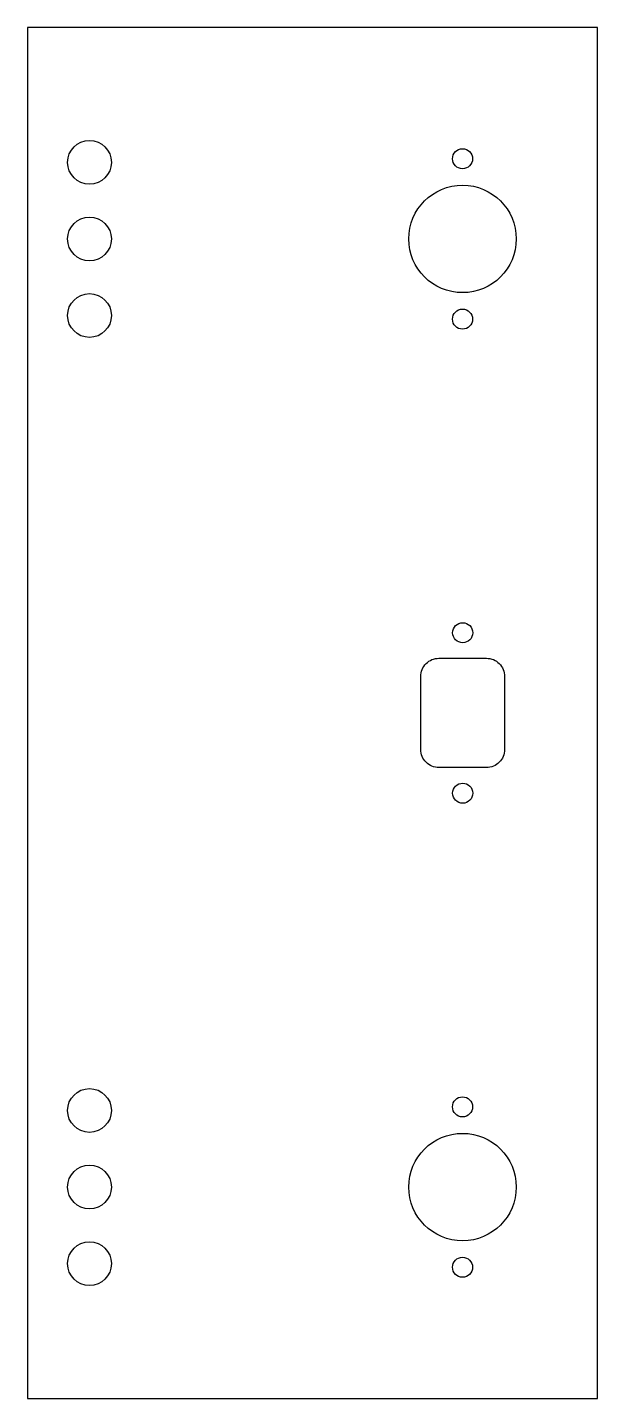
# Model space of a CAD drawing. Header units: millimetres. Extents: x -211 to -54, y -188 to 188.
import ezdxf

# ---------------------------------------------------------------- set-up
doc = ezdxf.new("R2010")
doc.units = ezdxf.units.MM
doc.layers.get('0').update_dxf_attribs({"linetype": 'CONTINUOUS'})

msp = doc.modelspace()

# ---------------------------------------------------------------- linework, layer by layer
msp.add_lwpolyline([(-54.4, 188), (-210.6, 188), (-210.6, -188), (-54.4, -188)], close=True)
msp.add_lwpolyline([(-79.85, 10.01), (-79.85, -9.99, -0.414214), (-84.85, -14.99), (-97.85, -14.99, -0.414214), (-102.85, -9.99), (-102.85, 10.01, -0.414214), (-97.85, 15.01), (-84.85, 15.01, -0.414214)], format="xyb", close=True)
for centre, radius in [((-193.6, 151), 6), ((-91.4, 152), 2.75), ((-91.4, 130), 14.73), ((-193.6, 130), 6), ((-193.6, 109), 6), ((-91.4, 108), 2.75), ((-91.35, 22.01), 2.75), ((-91.35, -21.99), 2.75), ((-193.6, -109), 6), ((-91.4, -108), 2.75), ((-91.4, -130), 14.73), ((-193.6, -130), 6), ((-193.6, -151), 6), ((-91.4, -152), 2.75)]:
    msp.add_circle(centre, radius)

doc.saveas('drawing.dxf')
